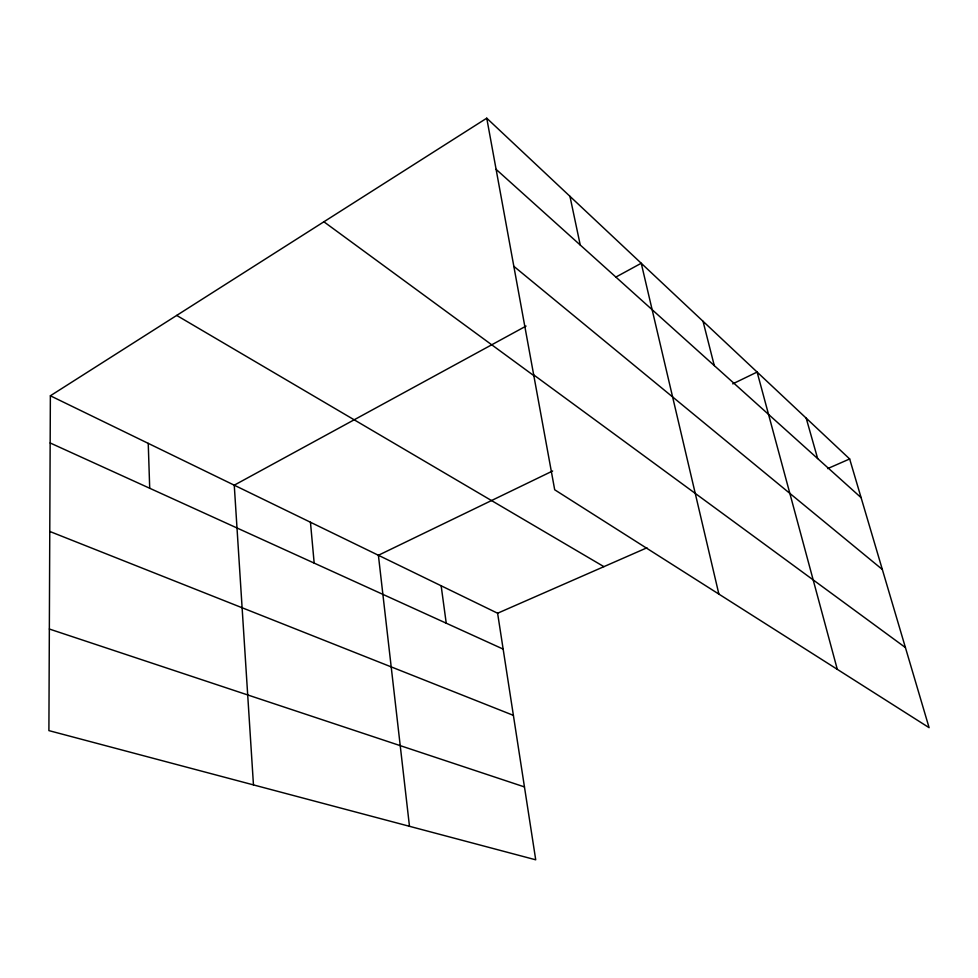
<?xml version="1.0" encoding="UTF-8"?>
<svg xmlns="http://www.w3.org/2000/svg" width="978" height="978" viewBox="0 0 978 978"><rect width="100%" height="100%" fill="white"/><g stroke="black" fill="none" stroke-linecap="round" stroke-linejoin="round"><path stroke-width="1.47" d="M50.367 395.784L48.9 730.615L535.724 859.809L497.606 613.23L50.367 395.784L486.751 118.191L849.662 458.963L929.1 727.669L554.697 489.782L486.751 118.191M526.054 326.077L234.255 485.186L253.461 784.906M616.042 276.994L641.238 263.253L718.879 594.098M552.643 470.98L378.4 555.272L409.476 826.312M732.73 383.865L757.119 372.056L837.29 669.331M497.606 613.23L646.935 547.802M827.645 468.609L849.662 458.963M49.352 629.025L524.452 786.923M49.78 531.457L513.389 715.358M50.159 442.961L503.157 649.099M176.7 315.429L603.903 566.653M533.682 374.88L905.42 647.558M323.889 221.786L534.232 375.943M513.841 266.322L882.327 569.465M496.103 169.341L861.092 497.643M806.19 418.144L817.657 458.572M703.035 321.285L714.282 365.589M569.942 196.297L580.247 245.013M441.151 585.785L446.237 623.206M310.454 522.24L314.17 563.108M148.24 443.364L149.707 488.266"/></g></svg>
